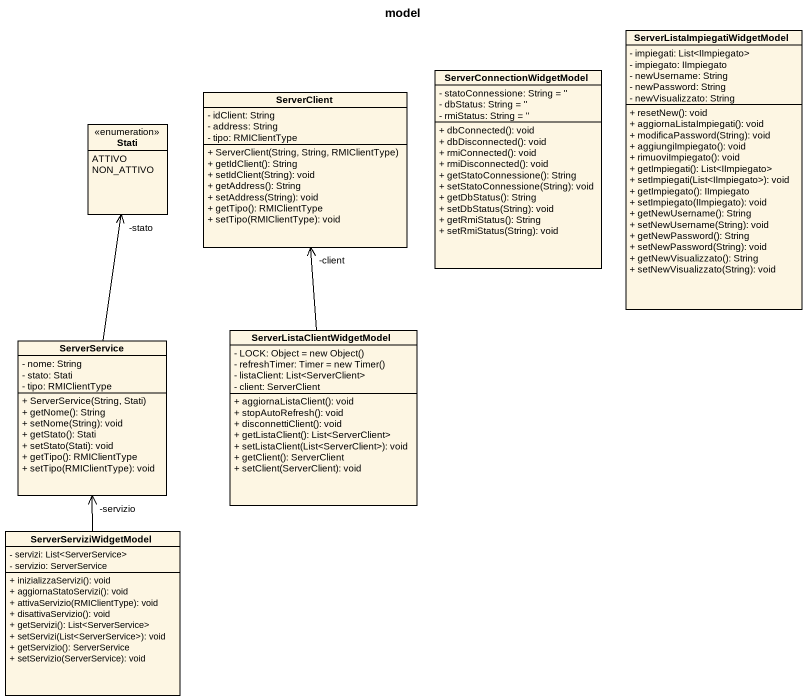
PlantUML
@startuml
title model
hide circle
hide empty members
skinparam classAttributeIconSize 0
class "ServerListaImpiegatiWidgetModel" as ServerListaImpiegatiWidgetMo {
  - impiegati: List<IImpiegato>
  - impiegato: IImpiegato
  - newUsername: String
  - newPassword: String
  - newVisualizzato: String
  + resetNew(): void
  + aggiornaListaImpiegati(): void
  + modificaPassword(String): void
  + aggiungiImpiegato(): void
  + rimuoviImpiegato(): void
  + getImpiegati(): List<IImpiegato>
  + setImpiegati(List<IImpiegato>): void
  + getImpiegato(): IImpiegato
  + setImpiegato(IImpiegato): void
  + getNewUsername(): String
  + setNewUsername(String): void
  + getNewPassword(): String
  + setNewPassword(String): void
  + getNewVisualizzato(): String
  + setNewVisualizzato(String): void
}
class ServerClient {
  - idClient: String
  - address: String
  - tipo: RMIClientType
  + ServerClient(String, String, RMIClientType)
  + getIdClient(): String
  + setIdClient(String): void
  + getAddress(): String
  + setAddress(String): void
  + getTipo(): RMIClientType
  + setTipo(RMIClientType): void
}
class ServerConnectionWidgetModel {
  - statoConnessione: String = ''
  - dbStatus: String = ''
  - rmiStatus: String = ''
  + dbConnected(): void
  + dbDisconnected(): void
  + rmiConnected(): void
  + rmiDisconnected(): void
  + getStatoConnessione(): String
  + setStatoConnessione(String): void
  + getDbStatus(): String
  + setDbStatus(String): void
  + getRmiStatus(): String
  + setRmiStatus(String): void
}
enum Stati {
  ATTIVO
  NON_ATTIVO
}
class ServerService {
  - nome: String
  - stato: Stati
  - tipo: RMIClientType
  + ServerService(String, Stati)
  + getNome(): String
  + setNome(String): void
  + getStato(): Stati
  + setStato(Stati): void
  + getTipo(): RMIClientType
  + setTipo(RMIClientType): void
}
class ServerListaClientWidgetModel {
  {field} - LOCK: Object = new Object()
  {field} - refreshTimer: Timer = new Timer()
  - listaClient: List<ServerClient>
  - client: ServerClient
  + aggiornaListaClient(): void
  + stopAutoRefresh(): void
  + disconnettiClient(): void
  + getListaClient(): List<ServerClient>
  + setListaClient(List<ServerClient>): void
  + getClient(): ServerClient
  + setClient(ServerClient): void
}
class ServerServiziWidgetModel {
  - servizi: List<ServerService>
  - servizio: ServerService
  + inizializzaServizi(): void
  + aggiornaStatoServizi(): void
  + attivaServizio(RMIClientType): void
  + disattivaServizio(): void
  + getServizi(): List<ServerService>
  + setServizi(List<ServerService>): void
  + getServizio(): ServerService
  + setServizio(ServerService): void
}
ServerService -up-> "-stato" Stati
ServerListaClientWidgetModel -up-> "-client" ServerClient
ServerServiziWidgetModel -up-> "-servizio" ServerService
@enduml
